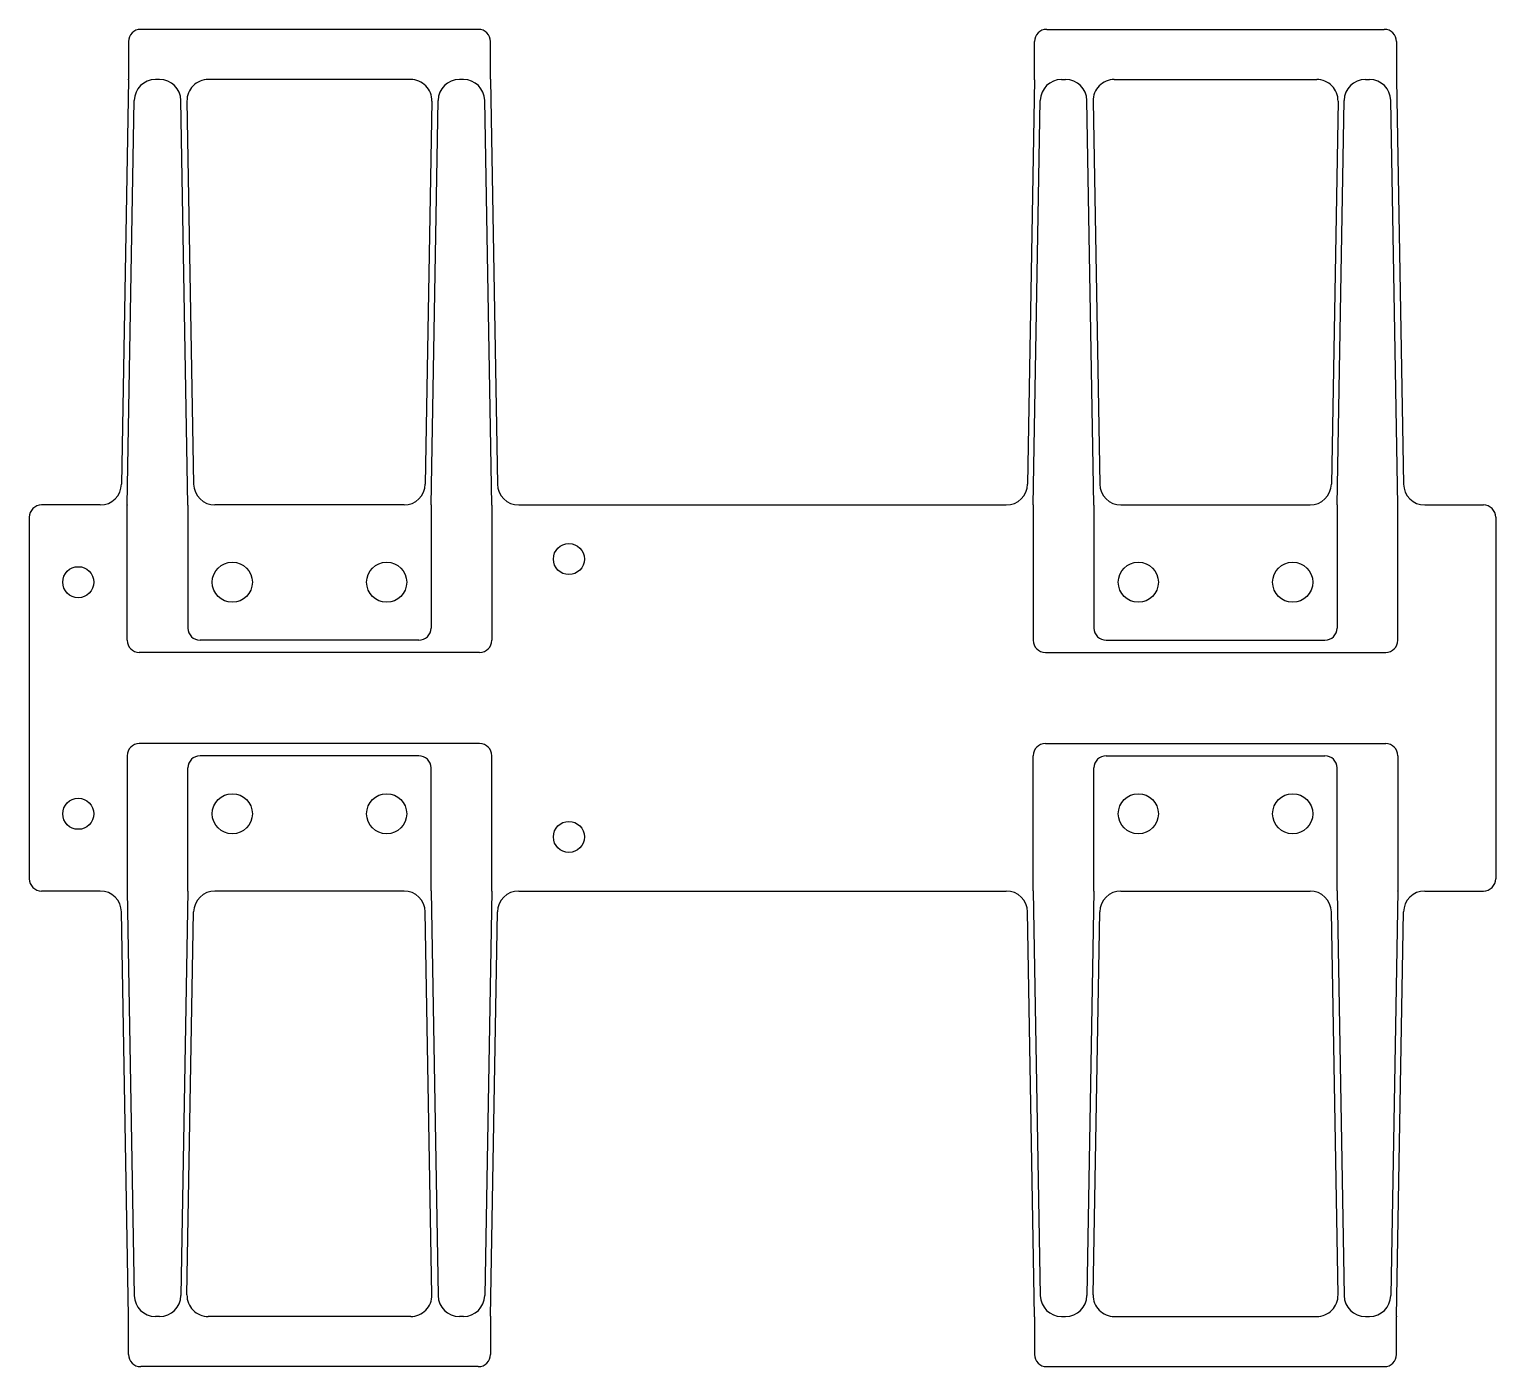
# Model space of a CAD drawing. Header units: inches. Extents: x -4.75 to 4.75, y -4.33 to 4.33.
import ezdxf

# ---------------------------------------------------------------- set-up
doc = ezdxf.new("R2010")
doc.units = ezdxf.units.IN
doc.header["$MEASUREMENT"] = 0

msp = doc.modelspace()

# ---------------------------------------------------------------- linework, layer by layer
at = {"color": 7, "linetype": 'Continuous', "lineweight": 25}
for p, q in [((-1.8414, 4.3307), (-4.0286, 4.3307)), ((1.8414, 4.3307), (4.0286, 4.3307)), ((-4.1074, 4.252), (-4.1074, 4.0071)), ((-1.7626, 4.0071), (-1.7626, 4.252)), ((1.7626, 4.0071), (1.7626, 4.252)), ((4.1074, 4.252), (4.1074, 4.0071)), ((-4.1074, 4.0047), (-4.1531, 1.3854)), ((-3.9059, 4.0059), (-3.9326, 4.0059)), ((-2.2791, 4.0059), (-3.5909, 4.0059)), ((-1.9374, 4.0059), (-1.9641, 4.0059)), ((-1.7626, 4.0047), (-1.7169, 1.3854)), ((1.7626, 4.0047), (1.7169, 1.3854)), ((1.9374, 4.0059), (1.9641, 4.0059)), ((2.2791, 4.0059), (3.5909, 4.0059)), ((3.9059, 4.0059), (3.9326, 4.0059)), ((4.1074, 4.0047), (4.1531, 1.3854)), ((-4.1161, 1.2512), (-4.0704, 3.8705)), ((-3.7224, 1.2512), (-3.7681, 3.8705)), ((-3.7287, 3.8657), (-3.6854, 1.3854)), ((-2.1413, 3.8657), (-2.1846, 1.3854)), ((-2.1476, 1.2512), (-2.1019, 3.8705)), ((-1.7539, 1.2512), (-1.7996, 3.8705)), ((1.7539, 1.2512), (1.7996, 3.8705)), ((2.1476, 1.2512), (2.1019, 3.8705)), ((2.1413, 3.8657), (2.1846, 1.3854)), ((3.7287, 3.8657), (3.6854, 1.3854)), ((3.7224, 1.2512), (3.7681, 3.8705)), ((4.1161, 1.2512), (4.0704, 3.8705)), ((-4.2909, 1.25), (-4.6713, 1.25)), ((-4.1161, 0.374), (-4.1161, 1.2488)), ((-3.7224, 1.2488), (-3.7224, 0.4528)), ((-2.3224, 1.25), (-3.5476, 1.25)), ((-2.1476, 1.2488), (-2.1476, 0.4528)), ((-1.7539, 1.2488), (-1.7539, 0.374)), ((-1.5791, 1.25), (1.5791, 1.25)), ((1.7539, 1.2488), (1.7539, 0.374)), ((2.1476, 1.2488), (2.1476, 0.4528)), ((2.3224, 1.25), (3.5476, 1.25)), ((3.7224, 1.2488), (3.7224, 0.4528)), ((4.1161, 0.374), (4.1161, 1.2488)), ((4.2909, 1.25), (4.6713, 1.25)), ((-4.75, 1.1713), (-4.75, -1.1713)), ((4.75, 1.1713), (4.75, -1.1713)), ((-1.8326, 0.2953), (-4.0374, 0.2953)), ((-2.2263, 0.374), (-3.6437, 0.374)), ((1.8326, 0.2953), (4.0374, 0.2953)), ((2.2263, 0.374), (3.6437, 0.374)), ((-4.1161, -0.374), (-4.1161, -1.2488)), ((-1.8326, -0.2953), (-4.0374, -0.2953)), ((-2.2263, -0.374), (-3.6437, -0.374)), ((-1.7539, -1.2488), (-1.7539, -0.374)), ((1.7539, -1.2488), (1.7539, -0.374)), ((1.8326, -0.2953), (4.0374, -0.2953)), ((2.2263, -0.374), (3.6437, -0.374)), ((4.1161, -0.374), (4.1161, -1.2488)), ((-3.7224, -1.2488), (-3.7224, -0.4528)), ((-2.1476, -1.2488), (-2.1476, -0.4528)), ((2.1476, -1.2488), (2.1476, -0.4528)), ((3.7224, -1.2488), (3.7224, -0.4528)), ((-4.2909, -1.25), (-4.6713, -1.25)), ((-4.1161, -1.2512), (-4.0704, -3.8705)), ((-3.7224, -1.2512), (-3.7681, -3.8705)), ((-2.3224, -1.25), (-3.5476, -1.25)), ((-2.1476, -1.2512), (-2.1019, -3.8705)), ((-1.7539, -1.2512), (-1.7996, -3.8705)), ((-1.5791, -1.25), (1.5791, -1.25)), ((1.7539, -1.2512), (1.7996, -3.8705)), ((2.1476, -1.2512), (2.1019, -3.8705)), ((2.3224, -1.25), (3.5476, -1.25)), ((3.7224, -1.2512), (3.7681, -3.8705)), ((4.1161, -1.2512), (4.0704, -3.8705)), ((4.2909, -1.25), (4.6713, -1.25)), ((-4.1074, -4.0047), (-4.1531, -1.3854)), ((-3.7287, -3.8657), (-3.6854, -1.3854)), ((-2.1413, -3.8657), (-2.1846, -1.3854)), ((-1.7626, -4.0047), (-1.7169, -1.3854)), ((1.7626, -4.0047), (1.7169, -1.3854)), ((2.1413, -3.8657), (2.1846, -1.3854)), ((3.7287, -3.8657), (3.6854, -1.3854)), ((4.1074, -4.0047), (4.1531, -1.3854)), ((-4.1074, -4.252), (-4.1074, -4.0071)), ((-3.9059, -4.0059), (-3.9326, -4.0059)), ((-2.2791, -4.0059), (-3.5909, -4.0059)), ((-1.9374, -4.0059), (-1.9641, -4.0059)), ((-1.7626, -4.0071), (-1.7626, -4.252)), ((1.7626, -4.0071), (1.7626, -4.252)), ((1.9374, -4.0059), (1.9641, -4.0059)), ((2.2791, -4.0059), (3.5909, -4.0059)), ((3.9059, -4.0059), (3.9326, -4.0059)), ((4.1074, -4.252), (4.1074, -4.0071)), ((-1.8414, -4.3307), (-4.0286, -4.3307)), ((1.8414, -4.3307), (4.0286, -4.3307))]:
    msp.add_line(p, q, dxfattribs=at)
for centre, radius in [((-1.2539, 0.9), 0.1005), ((-3.435, 0.75), 0.1299), ((-2.435, 0.75), 0.1299), ((2.435, 0.75), 0.1299), ((3.435, 0.75), 0.1299), ((-4.4331, 0.75), 0.1005), ((-4.4331, -0.75), 0.1005), ((-3.435, -0.75), 0.1299), ((-2.435, -0.75), 0.1299), ((2.435, -0.75), 0.1299), ((3.435, -0.75), 0.1299), ((-1.2539, -0.9), 0.1005)]:
    msp.add_circle(centre, radius, dxfattribs=at)
for centre, radius, start, end in [((-4.0286, 4.252), 0.0787, 90, 180), ((-1.8414, 4.252), 0.0787, 0, 90), ((1.8414, 4.252), 0.0787, 90, 180), ((4.0286, 4.252), 0.0787, 0, 90), ((-4.2452, 4.0071), 0.1378, 359, 0), ((-3.9326, 3.8681), 0.1378, 90, 179), ((-3.9059, 3.8681), 0.1378, 1, 90), ((-3.5909, 3.8681), 0.1378, 90, 181), ((-2.2791, 3.8681), 0.1378, 359, 90), ((-1.9641, 3.8681), 0.1378, 90, 179), ((-1.9374, 3.8681), 0.1378, 1, 90), ((-1.6248, 4.0071), 0.1378, 180, 181), ((1.6248, 4.0071), 0.1378, 359, 0), ((1.9374, 3.8681), 0.1378, 90, 179), ((1.9641, 3.8681), 0.1378, 1, 90), ((2.2791, 3.8681), 0.1378, 90, 181), ((3.5909, 3.8681), 0.1378, 359, 90), ((3.9059, 3.8681), 0.1378, 90, 179), ((3.9326, 3.8681), 0.1378, 1, 90), ((4.2452, 4.0071), 0.1378, 180, 181), ((-4.2909, 1.3878), 0.1378, 270, 359), ((-3.5476, 1.3878), 0.1378, 181, 270), ((-2.3224, 1.3878), 0.1378, 270, 359), ((-1.5791, 1.3878), 0.1378, 181, 270), ((1.5791, 1.3878), 0.1378, 270, 359), ((2.3224, 1.3878), 0.1378, 181, 270), ((3.5476, 1.3878), 0.1378, 270, 359), ((4.2909, 1.3878), 0.1378, 181, 270), ((-4.6713, 1.1713), 0.0787, 90, 180), ((-3.9783, 1.2488), 0.1378, 179, 180), ((-3.8602, 1.2488), 0.1378, 360, 1), ((-2.0098, 1.2488), 0.1378, 179, 180), ((-1.8917, 1.2488), 0.1378, 0, 1), ((1.8917, 1.2488), 0.1378, 179, 180), ((2.0098, 1.2488), 0.1378, 0, 1), ((3.8602, 1.2488), 0.1378, 179, 180), ((3.9783, 1.2488), 0.1378, 360, 1), ((4.6713, 1.1713), 0.0787, 0, 90), ((-3.6437, 0.4528), 0.0787, 180, 270), ((-2.2263, 0.4528), 0.0787, 270, 0), ((2.2263, 0.4528), 0.0787, 180, 270), ((3.6437, 0.4528), 0.0787, 270, 0), ((-4.0374, 0.374), 0.0787, 180, 270), ((-1.8326, 0.374), 0.0787, 270, 0), ((1.8326, 0.374), 0.0787, 180, 270), ((4.0374, 0.374), 0.0787, 270, 0), ((-4.0374, -0.374), 0.0787, 90, 180), ((-3.6437, -0.4528), 0.0787, 90, 180), ((-2.2263, -0.4528), 0.0787, 0, 90), ((-1.8326, -0.374), 0.0787, 0, 90), ((1.8326, -0.374), 0.0787, 90, 180), ((2.2263, -0.4528), 0.0787, 90, 180), ((3.6437, -0.4528), 0.0787, 0, 90), ((4.0374, -0.374), 0.0787, 0, 90), ((-4.6713, -1.1713), 0.0787, 180, 270), ((4.6713, -1.1713), 0.0787, 270, 0), ((-4.2909, -1.3878), 0.1378, 1, 90), ((-3.9783, -1.2488), 0.1378, 180, 181), ((-3.8602, -1.2488), 0.1378, 359, 360), ((-3.5476, -1.3878), 0.1378, 90, 179), ((-2.3224, -1.3878), 0.1378, 1, 90), ((-2.0098, -1.2488), 0.1378, 180, 181), ((-1.8917, -1.2488), 0.1378, 359, 0), ((-1.5791, -1.3878), 0.1378, 90, 179), ((1.5791, -1.3878), 0.1378, 1, 90), ((1.8917, -1.2488), 0.1378, 180, 181), ((2.0098, -1.2488), 0.1378, 359, 360), ((2.3224, -1.3878), 0.1378, 90, 179), ((3.5476, -1.3878), 0.1378, 1, 90), ((3.8602, -1.2488), 0.1378, 180, 181), ((3.9783, -1.2488), 0.1378, 359, 360), ((4.2909, -1.3878), 0.1378, 90, 179), ((-3.9326, -3.8681), 0.1378, 181, 270), ((-3.9059, -3.8681), 0.1378, 270, 359), ((-3.5909, -3.8681), 0.1378, 179, 270), ((-2.2791, -3.8681), 0.1378, 270, 1), ((-1.9641, -3.8681), 0.1378, 181, 270), ((-1.9374, -3.8681), 0.1378, 270, 359), ((1.9374, -3.8681), 0.1378, 181, 270), ((1.9641, -3.8681), 0.1378, 270, 359), ((2.2791, -3.8681), 0.1378, 179, 270), ((3.5909, -3.8681), 0.1378, 270, 1), ((3.9059, -3.8681), 0.1378, 181, 270), ((3.9326, -3.8681), 0.1378, 270, 359), ((-4.2452, -4.0071), 0.1378, 360, 1), ((-1.6248, -4.0071), 0.1378, 179, 180), ((1.6248, -4.0071), 0.1378, 360, 1), ((4.2452, -4.0071), 0.1378, 179, 180), ((-4.0286, -4.252), 0.0787, 180, 270), ((-1.8414, -4.252), 0.0787, 270, 0), ((1.8414, -4.252), 0.0787, 180, 270), ((4.0286, -4.252), 0.0787, 270, 0)]:
    msp.add_arc(centre, radius, start, end, dxfattribs=at)

doc.saveas('drawing.dxf')
